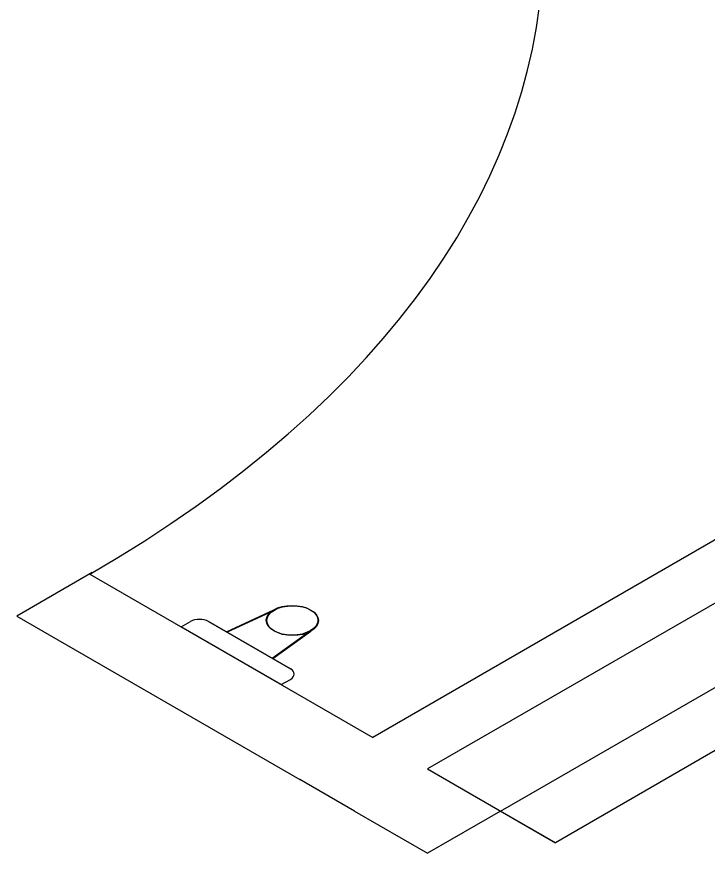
# Model space of a CAD drawing. Header units: millimetres. Extents: x 474.7 to 528.3, y 13.1 to 23.5.
# Drawn here: x 511.5854 to 511.8532, y 19.3174 to 19.6415 of the extents above; entities that cross this region are included whole.
import ezdxf

# ---------------------------------------------------------------- set-up
doc = ezdxf.new("R2010")
doc.units = ezdxf.units.MM
doc.header["$LTSCALE"] = 2.5
doc.layers.add('I-ARQ', color=8, linetype='Continuous')

msp = doc.modelspace()

# ---------------------------------------------------------------- linework, layer by layer
at = {"layer": 'I-ARQ', "extrusion": (0, 0.816497, 0.57735)}
for p, q in [((512.57886, 19.85626, 18.30222), (511.72326, 19.36228, 19.00082)), ((512.60007, 19.84401, 18.31954), (511.74447, 19.35003, 19.01814)), ((511.77276, 19.3337, 19.04123), (512.19702, 19.57865, 18.69482)), ((512.21823, 19.5664, 18.71214), (511.79397, 19.32145, 19.05855)), ((511.61463, 19.42612, 18.91053), (511.58537, 19.40923, 18.93442)), ((511.61366, 19.42556, 18.91133), (511.72326, 19.36228, 19.00082)), ((511.66655, 19.40319, 18.94297), (511.68493, 19.41173, 18.93088)), ((511.66679, 19.40305, 18.94317), (511.68517, 19.41159, 18.93108)), ((511.58537, 19.40923, 18.93442), (511.69497, 19.34595, 19.02391)), ((511.64907, 19.40511, 18.94024), (511.65261, 19.40715, 18.93736)), ((511.64907, 19.40511, 18.94024), (511.65261, 19.40715, 18.93736)), ((511.64907, 19.40511, 18.94024), (511.68784, 19.38273, 18.9719)), ((511.68784, 19.38273, 18.9719), (511.64907, 19.40511, 18.94024)), ((511.65968, 19.40715, 18.93736), (511.69138, 19.38885, 18.96324)), ((511.69138, 19.38885, 18.96324), (511.65968, 19.40715, 18.93736)), ((511.68427, 19.39296, 18.95743), (511.69907, 19.40357, 18.94243)), ((511.68451, 19.39282, 18.95763), (511.69931, 19.40343, 18.94263)), ((511.68784, 19.38273, 18.9719), (511.69138, 19.38477, 18.96902)), ((511.68784, 19.38273, 18.9719), (511.69138, 19.38477, 18.96902)), ((511.74447, 19.35003, 19.01814), (511.79397, 19.32145, 19.05855)), ((511.71619, 19.3337, 19.04123), (511.69497, 19.34595, 19.02391)), ((511.71619, 19.3337, 19.04123), (511.74447, 19.31737, 19.06433)), ((511.77276, 19.3337, 19.04123), (511.74447, 19.31737, 19.06433)), ((511.79397, 19.32145, 19.05855), (511.77276, 19.3337, 19.04123))]:
    msp.add_line(p, q, dxfattribs=at)
for centre in [(-511.692, 4.2567, 26.77936), (-511.69224, 4.25694, 26.77936)]:
    msp.add_circle(centre, 0.01, dxfattribs=at)
for centre, radius, start, end in [((-511.18939, 3.80142, 26.77936), 0.6, 135, 225), ((-511.65614, 4.2611, 26.77936), 0.005, 225, 315), ((-511.65614, 4.2611, 26.77936), 0.005, 225, 315), ((-511.68784, 4.2928, 26.77936), 0.005, 135, 225), ((-511.68784, 4.2928, 26.77936), 0.005, 135, 225)]:
    msp.add_arc(centre, radius, start, end, dxfattribs=at)

doc.saveas('drawing.dxf')
